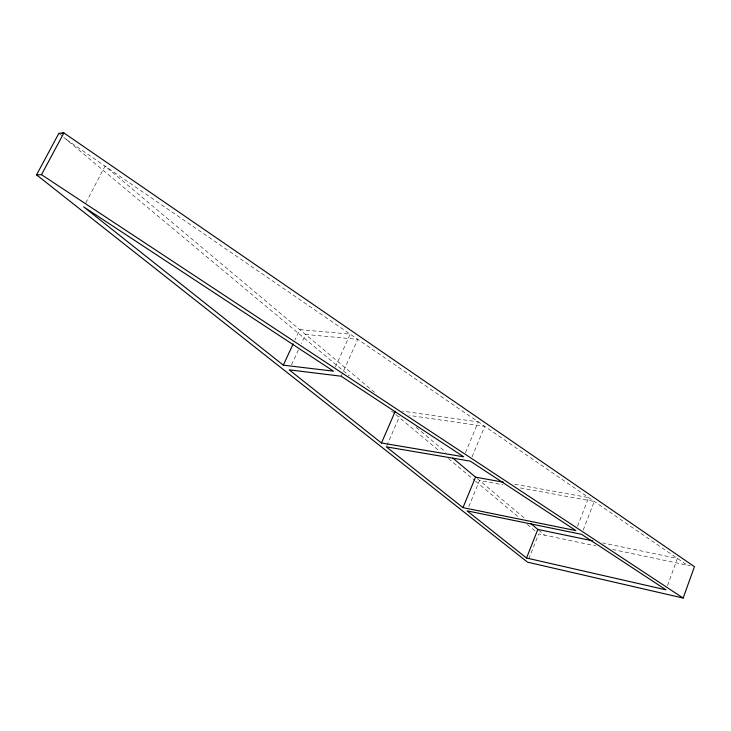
<?xml version="1.0" encoding="UTF-8"?>
<svg xmlns="http://www.w3.org/2000/svg" width="731" height="731" viewBox="0 0 731 731"><rect width="100%" height="100%" fill="white"/><g stroke="black" fill="none" stroke-linecap="round" stroke-linejoin="round"><path stroke-width="0.55" stroke-dasharray="3.65 2.74" d="M667.494 585.65L677.418 558.429L602.6 542.895M577.517 526.32L588.647 497.592L512.504 483.831M583.21 530.085L594.266 501.439L518.517 487.614M528.769 559.014L538.683 533.904L595.902 545.947M468.772 506.665L479.536 480.505L502.928 484.772M472.043 456.93L484.726 426.356L409.488 415.455M465.428 452.708L478.257 421.915L402.534 411.133M386.763 445.828L399.619 416.195M341.158 376.218L357.751 339.321L305.549 334.433L301.346 343.543M335.337 367.053L350.204 334.149L299.783 329.599L295.077 339.76M291.541 364.787L298.54 349.61M85.801 202.926L105.054 166.111L376.666 394.146M612.615 549.465L690.347 565.831M66.457 139.658L687.268 565.182M58.864 133.325L349.445 375.917M391.496 411.023L395.005 413.947M395.882 414.678L439.687 451.255M448.441 458.565L474.73 480.514M475.607 481.245L518.535 517.082M527.298 524.401L536.929 532.442M416.213 427.343L445.883 452.242M477.142 478.494L525.644 519.211M538.683 530.158L544.641 535.156"/><path stroke-width="1.1" d="M683.147 598.068L694.45 566.699L63.889 132.932L58.864 133.325L36.55 174.864L527.535 562.157L683.147 598.068L41.503 174.672L36.55 174.864M526.53 558.018L467.045 510.85L581.565 534.324L665.968 589.835L526.53 558.018L537.824 529.436L530.87 523.597M462.979 507.625L386.324 446.842L470.289 461.142L575.873 530.578L462.979 507.625L475.543 477.151L452.864 458.109M381.463 442.995L289.211 369.84L341.158 376.218L463.71 456.82L381.463 442.995L395.307 411.188M283.308 365.162L333.473 371.165L83.718 206.91L283.308 365.162L293.195 343.826M41.503 174.672L63.889 132.932L62.034 133.325M475.543 477.151L503.54 482.213M537.824 529.436L592.549 540.803"/></g></svg>
